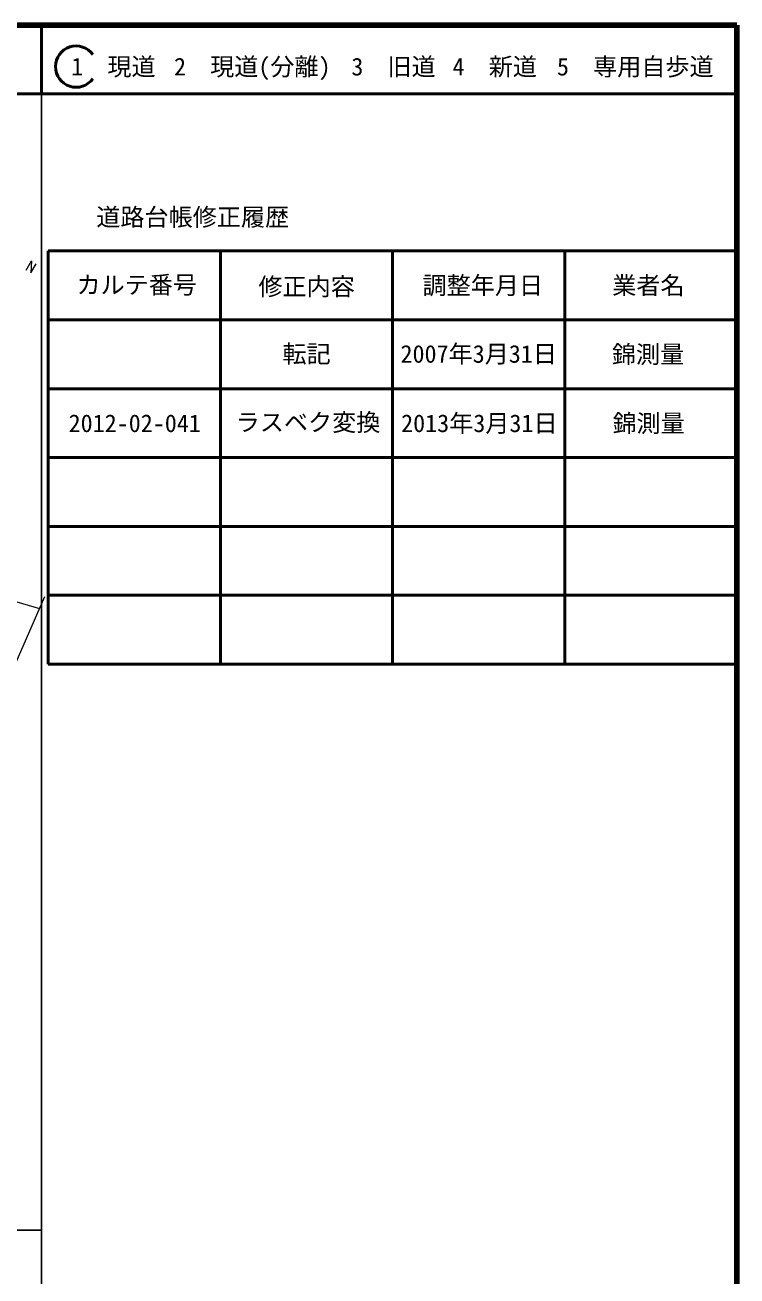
# Model space of a CAD drawing. Units: millimetres, scale not verified. Extents: x 63960 to 703960, y 389 to 360389.
# Drawn here: x 600576 to 703960, y 178746 to 360389 of the extents above; entities that cross this region are included whole.
import ezdxf
from ezdxf.enums import TextEntityAlignment as Align

# ---------------------------------------------------------------- set-up
doc = ezdxf.new("R2010")
doc.units = ezdxf.units.MM
doc.header["$LTSCALE"] = 1000
for name, color, linetype, lineweight in [('M-TTL', 2, 'Continuous', 140), ('M-TTL-BAND', 7, 'Continuous', 25), ('M-TTL-FRAM', 2, 'Continuous', 50), ('M-TTL-LINE', 7, 'Continuous', 50), ('S-BGD', 1, 'Continuous', 13), ('S-BGD-HTXT', 6, 'Continuous', 13)]:
    doc.layers.add(name, color=color, linetype=linetype, lineweight=lineweight)
doc.layers.add('M-TTL-TXT', color=7, linetype='Continuous')
doc.styles.add('ＭＳ ゴシック', font='')
doc.styles.get('ＭＳ ゴシック').set_extended_font_data('MS Gothic')

msp = doc.modelspace()

# ---------------------------------------------------------------- linework, layer by layer
at = {"layer": 'M-TTL'}
for p, q in [((703960, 360389), (63960, 360389)), ((703960, 389), (703960, 360389))]:
    msp.add_line(p, q, dxfattribs=at)
at = {"layer": 'M-TTL-BAND'}
for p, q in [((602960, 389), (602960, 350389)), ((63960, 185389), (602960, 185389))]:
    msp.add_line(p, q, dxfattribs=at)
at = {"layer": 'M-TTL-FRAM'}
for p, q in [((603960, 327585), (603960, 267585)), ((603960, 327585), (703960, 327585)), ((603960, 267585), (703960, 267585))]:
    msp.add_line(p, q, dxfattribs=at)
at = {"layer": 'M-TTL-LINE'}
for p, q in [((602960, 360389), (602960, 350389)), ((63960, 350389), (703960, 350389)), ((628960, 327585), (628960, 267585)), ((653960, 327585), (653960, 267585)), ((678960, 327585), (678960, 267585)), ((603960, 317585), (703960, 317585)), ((603960, 307585), (703960, 307585)), ((603960, 297585), (703960, 297585)), ((603960, 287585), (703960, 287585)), ((603960, 277585), (703960, 277585))]:
    msp.add_line(p, q, dxfattribs=at)
msp.add_arc((607991, 354347), 3000, 35.68533, 324.31467, dxfattribs=at)
at = {"layer": 'S-BGD'}
for p, q in [((600728, 324814), (601529, 326132)), ((601529, 326132), (601409, 324394)), ((601409, 324394), (602208, 325722))]:
    msp.add_line(p, q, dxfattribs=at)
at = {"layer": 'S-BGD-HTXT'}
for p, q in [((519488, 299708), (602657, 275672)), ((603406, 277383), (584177, 233487))]:
    msp.add_line(p, q, dxfattribs=at)

# ---------------------------------------------------------------- texts
at = {"layer": 'M-TTL-TXT', "style": 'ＭＳ ゴシック'}
for s, p in [('1\u3000現道', (613408, 354347)), ('2\u3000現道(分離)', (633579, 354347)), ('3\u3000旧道', (654082, 354347)), ('4\u3000新道', (668784, 354347)), ('5\u3000専用自歩道', (689189, 354347)), ('道路台帳修正履歴', (624929, 332502)), ('カルテ番号', (616800, 322666)), ('修正内容', (641469, 322411)), ('調整年月日', (667049, 322585)), ('業者名', (691095, 322585)), ('転記', (641460, 312634)), ('2007年3月31日', (666460, 312634)), ('錦測量', (691037, 312577)), ('2012-02-041', (616507, 302564)), ('ラスベク変換', (641672, 302710)), ('2013年3月31日', (666547, 302564)), ('錦測量', (691131, 302564))]:
    msp.add_text(s, height=2566, dxfattribs=at).set_placement(p, align=Align.MIDDLE_CENTER)

doc.saveas('drawing.dxf')
